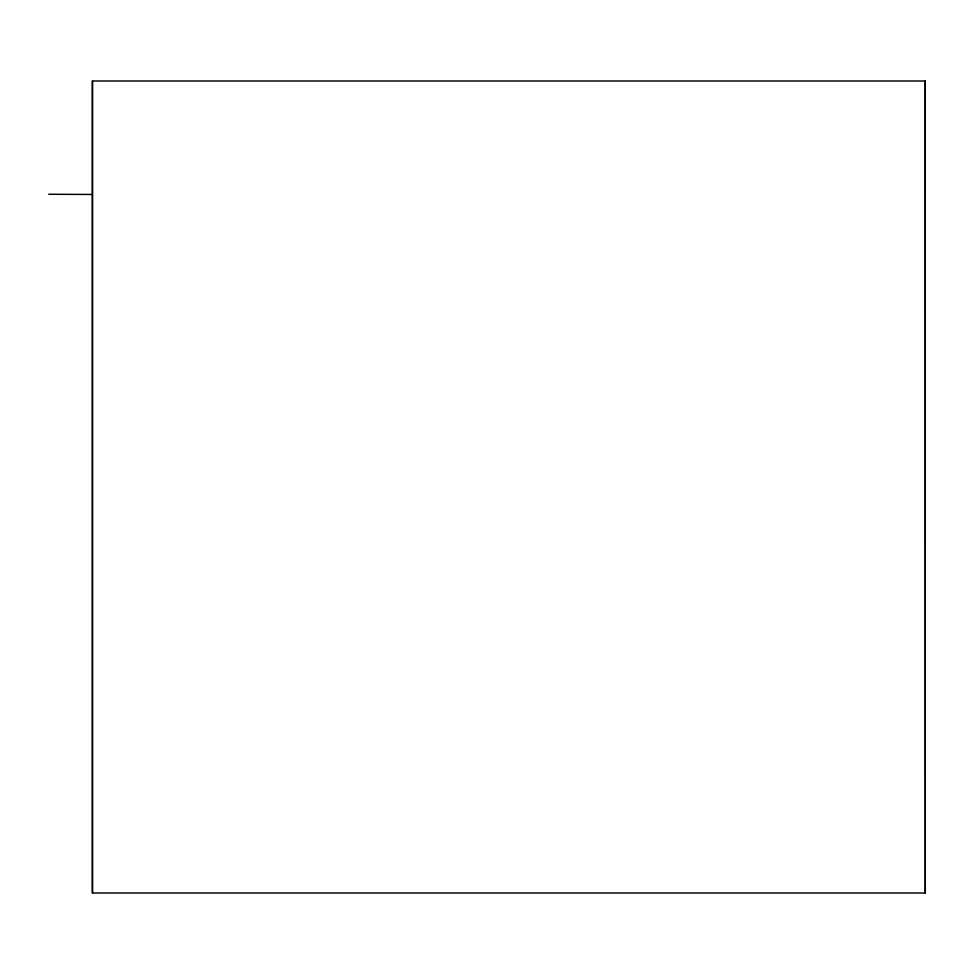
<?xml version="1.0" encoding="UTF-8"?>
<svg xmlns="http://www.w3.org/2000/svg" width="974" height="974" viewBox="0 0 974 974"><rect width="100%" height="100%" fill="white"/><g stroke="black" fill="none" stroke-linecap="round" stroke-linejoin="round"><path stroke-width="1.46" d="M925.263 81L925.288 893L92.445 893L92.445 81L925.276 81L925.276 893M92.445 893L92.445 81M48.7 194.252L92.433 194.471"/></g></svg>
